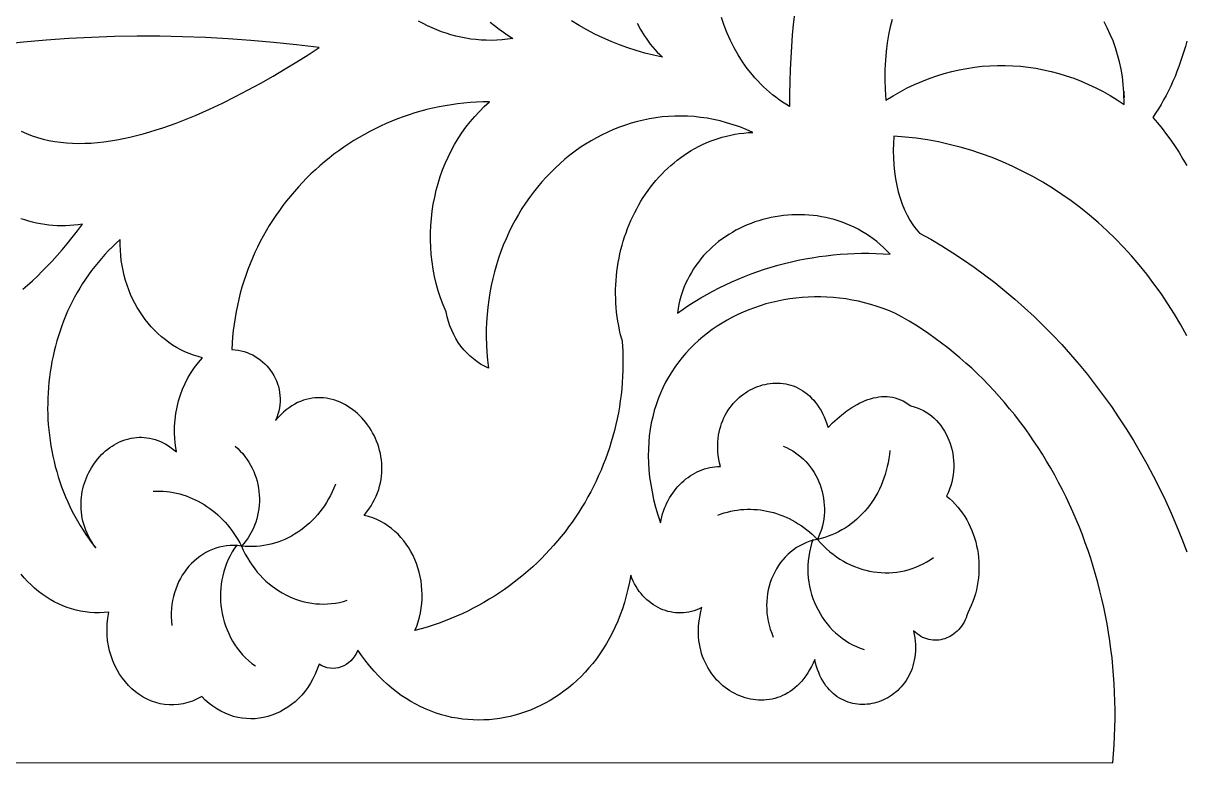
# Model space of a CAD drawing. Extents: x -555 to 555, y -555 to 555.
# Drawn here: x -80.5 to 0, y 365 to 416.2 of the extents above; entities that cross this region are included whole.
import ezdxf

# ---------------------------------------------------------------- set-up
doc = ezdxf.new("R2010")
doc.units = 0
doc.layers.add('LAYER_1', color=18, linetype='CONTINUOUS')
doc.layers.add('LAYER_2', color=140, linetype='CONTINUOUS')

msp = doc.modelspace()

# ---------------------------------------------------------------- linework, layer by layer
at = {"layer": 'LAYER_1'}
for points in [[(-48.181, 416.248), (-47.879, 416.009), (-47.571, 415.776), (-47.259, 415.55), (-46.943, 415.329), (-46.621, 415.115), (-46.994, 415.063), (-47.365, 415.026), (-47.733, 415.002), (-48.098, 414.992), (-48.46, 414.996), (-48.82, 415.012), (-49.176, 415.042), (-49.529, 415.084), (-49.878, 415.139), (-50.223, 415.206), (-50.565, 415.285), (-50.903, 415.376), (-51.236, 415.478), (-51.565, 415.592), (-51.89, 415.718), (-52.209, 415.854), (-52.524, 416.001), (-52.834, 416.159), (-53.139, 416.327)], [(-38.016, 416.176), (-37.791, 415.749), (-37.539, 415.334), (-37.404, 415.132), (-37.262, 414.934), (-37.113, 414.739), (-36.957, 414.549), (-36.795, 414.363), (-36.627, 414.181), (-36.451, 414.004), (-36.269, 413.832), (-36.882, 413.959), (-37.487, 414.109), (-38.084, 414.28), (-38.673, 414.471), (-39.254, 414.683), (-39.827, 414.913), (-40.39, 415.163), (-40.945, 415.431), (-41.491, 415.717), (-42.027, 416.019), (-42.554, 416.338)], [(-27.146, 416.813), (-27.226, 416.087), (-27.295, 415.34), (-27.354, 414.571), (-27.401, 413.782), (-27.438, 412.972), (-27.465, 412.141), (-27.481, 411.289), (-27.486, 410.415), (-27.73, 410.565), (-27.969, 410.721), (-28.202, 410.884), (-28.43, 411.053), (-28.652, 411.228), (-28.869, 411.408), (-29.081, 411.595), (-29.287, 411.787), (-29.487, 411.985), (-29.681, 412.187), (-29.87, 412.395), (-30.053, 412.608), (-30.403, 413.048), (-30.728, 413.506), (-31.031, 413.981), (-31.309, 414.471), (-31.564, 414.976), (-31.795, 415.493), (-32, 416.023), (-32.182, 416.563)], [(-20.37, 416.431), (-20.509, 415.92), (-20.627, 415.383), (-20.724, 414.819), (-20.798, 414.228), (-20.85, 413.611), (-20.878, 412.966), (-20.88, 412.293), (-20.858, 411.592), (-20.809, 410.864), (-20.323, 411.162), (-19.832, 411.44), (-19.335, 411.699), (-18.833, 411.938), (-18.326, 412.156), (-17.815, 412.356), (-17.3, 412.535), (-16.781, 412.695), (-16.26, 412.834), (-15.736, 412.954), (-15.209, 413.054), (-14.681, 413.135), (-14.151, 413.195), (-13.62, 413.235), (-13.089, 413.256), (-12.557, 413.256), (-12.025, 413.237), (-11.494, 413.198), (-10.963, 413.139), (-10.434, 413.06), (-9.907, 412.961), (-9.381, 412.842), (-8.858, 412.703), (-8.338, 412.544), (-7.822, 412.365), (-7.309, 412.165), (-6.8, 411.946), (-6.295, 411.707), (-5.796, 411.448), (-5.301, 411.169), (-4.813, 410.87), (-4.33, 410.55), (-4.35, 411.384), (-4.392, 411.932), (-4.457, 412.468), (-4.544, 412.991), (-4.654, 413.501), (-4.784, 413.998), (-4.934, 414.481), (-5.104, 414.951), (-5.293, 415.406), (-5.499, 415.848), (-5.723, 416.275)], [(-80.622, 408.7), (-80.255, 408.536), (-79.88, 408.391), (-79.498, 408.265), (-79.11, 408.156), (-78.714, 408.065), (-78.312, 407.992), (-77.904, 407.935), (-77.49, 407.895), (-77.071, 407.871), (-76.647, 407.862), (-76.218, 407.868), (-75.785, 407.888), (-75.348, 407.923), (-74.907, 407.971), (-74.462, 408.032), (-74.015, 408.106), (-73.564, 408.193), (-73.112, 408.291), (-72.657, 408.401), (-72.2, 408.521), (-71.742, 408.652), (-71.283, 408.793), (-70.823, 408.943), (-70.363, 409.103), (-69.902, 409.271), (-69.442, 409.448), (-68.523, 409.823), (-67.609, 410.226), (-66.703, 410.653), (-65.806, 411.1), (-64.922, 411.563), (-64.053, 412.04), (-63.202, 412.525), (-62.371, 413.016), (-61.564, 413.509), (-60.782, 414.001), (-60.029, 414.487), (-61.597, 414.683), (-63.167, 414.85), (-64.739, 414.991), (-66.312, 415.103), (-67.886, 415.188), (-69.461, 415.244), (-71.036, 415.274), (-72.611, 415.275), (-74.186, 415.249), (-75.761, 415.195), (-77.334, 415.113), (-78.907, 415.004), (-80.479, 414.866), (-82.049, 414.702)], [(-0.005, 414.931), (-0.099, 414.573), (-0.201, 414.219), (-0.309, 413.867), (-0.425, 413.519), (-0.548, 413.174), (-0.678, 412.833), (-0.814, 412.496), (-0.958, 412.162), (-1.108, 411.833), (-1.266, 411.508), (-1.43, 411.187), (-1.602, 410.871), (-1.78, 410.56), (-1.966, 410.253), (-2.158, 409.952), (-2.357, 409.656), (-2.027, 409.277), (-1.708, 408.887), (-1.4, 408.486), (-1.102, 408.074), (-0.813, 407.653), (-0.535, 407.221), (-0.265, 406.78), (-0.005, 406.33)], [(-48.24, 410.734), (-48.686, 410.728), (-49.129, 410.711), (-49.569, 410.683), (-50.007, 410.645), (-50.442, 410.596), (-50.874, 410.537), (-51.303, 410.467), (-51.728, 410.388), (-52.15, 410.298), (-52.568, 410.198), (-52.982, 410.088), (-53.393, 409.969), (-53.8, 409.84), (-54.202, 409.702), (-54.6, 409.555), (-54.994, 409.398), (-55.383, 409.232), (-55.768, 409.058), (-56.148, 408.874), (-56.522, 408.682), (-56.892, 408.482), (-57.257, 408.273), (-57.616, 408.055), (-57.969, 407.83), (-58.317, 407.596), (-58.66, 407.355), (-58.996, 407.106), (-59.326, 406.849), (-59.65, 406.585), (-59.968, 406.313), (-60.28, 406.034), (-60.585, 405.748), (-60.883, 405.455), (-61.174, 405.155), (-61.459, 404.849), (-61.736, 404.535), (-62.006, 404.216), (-62.268, 403.89), (-62.523, 403.557), (-62.771, 403.219), (-63.011, 402.874), (-63.242, 402.524), (-63.466, 402.168), (-63.682, 401.806), (-63.889, 401.439), (-64.088, 401.066), (-64.278, 400.688), (-64.459, 400.306), (-64.632, 399.918), (-64.795, 399.525), (-64.95, 399.128), (-65.095, 398.726), (-65.23, 398.319), (-65.357, 397.908), (-65.473, 397.493), (-65.58, 397.074), (-65.677, 396.651), (-65.763, 396.224), (-65.84, 395.794), (-65.906, 395.36), (-65.962, 394.922), (-66.007, 394.481), (-66.041, 394.037), (-66.065, 393.59)], [(-39.081, 394.303), (-39.162, 394.615), (-39.235, 394.927), (-39.299, 395.24), (-39.354, 395.554), (-39.401, 395.869), (-39.44, 396.183), (-39.47, 396.498), (-39.492, 396.812), (-39.506, 397.127), (-39.512, 397.441), (-39.509, 397.754), (-39.499, 398.066), (-39.481, 398.377), (-39.456, 398.688), (-39.422, 398.996), (-39.381, 399.303), (-39.333, 399.609), (-39.277, 399.912), (-39.214, 400.214), (-39.143, 400.513), (-39.065, 400.809), (-38.981, 401.103), (-38.889, 401.394), (-38.79, 401.682), (-38.684, 401.967), (-38.571, 402.249), (-38.452, 402.527), (-38.326, 402.801), (-38.193, 403.071), (-38.054, 403.337), (-37.909, 403.599), (-37.757, 403.856), (-37.599, 404.109), (-37.435, 404.356), (-37.265, 404.599), (-37.088, 404.836), (-36.906, 405.069), (-36.718, 405.295), (-36.524, 405.516), (-36.324, 405.731), (-36.119, 405.939), (-35.908, 406.141), (-35.692, 406.337), (-35.47, 406.526), (-35.243, 406.709), (-35.011, 406.884), (-34.774, 407.052), (-34.531, 407.213), (-34.284, 407.365), (-34.031, 407.511), (-33.774, 407.648), (-33.512, 407.777), (-33.246, 407.898), (-32.974, 408.01), (-32.699, 408.114), (-32.419, 408.208), (-32.134, 408.294), (-31.845, 408.37), (-31.552, 408.437), (-31.255, 408.495), (-30.954, 408.542), (-30.649, 408.58), (-30.339, 408.608), (-30.027, 408.625), (-30.478, 408.821), (-30.93, 408.998), (-31.382, 409.156), (-31.834, 409.295), (-32.286, 409.415), (-32.737, 409.516), (-33.188, 409.599), (-33.637, 409.664), (-34.085, 409.711), (-34.531, 409.741), (-34.975, 409.754), (-35.418, 409.749), (-35.857, 409.728), (-36.294, 409.69), (-36.727, 409.636), (-37.158, 409.566), (-37.584, 409.48), (-38.007, 409.379), (-38.425, 409.262), (-38.839, 409.131), (-39.248, 408.984), (-39.652, 408.823), (-40.051, 408.648), (-40.444, 408.459), (-40.831, 408.256), (-41.212, 408.04), (-41.586, 407.811), (-41.954, 407.568), (-42.315, 407.313), (-42.668, 407.045), (-43.014, 406.765), (-43.351, 406.473), (-43.681, 406.169), (-44.002, 405.854), (-44.314, 405.528), (-44.618, 405.19), (-44.912, 404.842), (-45.196, 404.484), (-45.471, 404.115), (-45.736, 403.736), (-45.99, 403.347), (-46.233, 402.949), (-46.465, 402.542), (-46.686, 402.126), (-46.896, 401.701), (-47.093, 401.268), (-47.279, 400.827), (-47.452, 400.377), (-47.613, 399.92), (-47.76, 399.455), (-47.894, 398.984), (-48.015, 398.505), (-48.122, 398.019), (-48.214, 397.528), (-48.293, 397.03), (-48.357, 396.526), (-48.405, 396.016), (-48.439, 395.501), (-48.457, 394.98), (-48.459, 394.455), (-48.445, 393.925), (-48.415, 393.391), (-48.368, 392.853), (-48.304, 392.31), (-48.581, 392.441), (-48.847, 392.59), (-49.103, 392.757), (-49.348, 392.941), (-49.582, 393.141), (-49.804, 393.356), (-50.013, 393.586), (-50.209, 393.83), (-50.392, 394.088), (-50.56, 394.357), (-50.714, 394.639), (-50.852, 394.931), (-50.975, 395.234), (-51.081, 395.546), (-51.17, 395.867), (-51.241, 396.196), (-51.441, 396.68), (-51.62, 397.169), (-51.778, 397.662), (-51.915, 398.159), (-52.032, 398.659), (-52.128, 399.16), (-52.205, 399.663), (-52.261, 400.167), (-52.299, 400.67), (-52.316, 401.173), (-52.315, 401.675), (-52.295, 402.175), (-52.255, 402.672), (-52.198, 403.166), (-52.122, 403.656), (-52.028, 404.142), (-51.916, 404.622), (-51.787, 405.096), (-51.64, 405.563), (-51.476, 406.023), (-51.294, 406.475), (-51.096, 406.919), (-50.882, 407.353), (-50.651, 407.777), (-50.404, 408.19), (-50.141, 408.592), (-49.862, 408.982), (-49.568, 409.359), (-49.258, 409.723), (-48.934, 410.073), (-48.594, 410.408), (-48.24, 410.727)], [(-0.005, 394.547), (-0.422, 395.304), (-0.857, 396.042), (-1.31, 396.762), (-1.781, 397.464), (-2.269, 398.147), (-2.774, 398.811), (-3.295, 399.455), (-3.832, 400.08), (-4.384, 400.685), (-4.952, 401.269), (-5.533, 401.833), (-6.129, 402.376), (-6.738, 402.897), (-7.36, 403.397), (-7.995, 403.875), (-8.642, 404.331), (-9.301, 404.765), (-9.97, 405.175), (-10.651, 405.563), (-11.342, 405.927), (-12.042, 406.267), (-12.752, 406.583), (-13.471, 406.875), (-14.199, 407.143), (-14.934, 407.385), (-15.677, 407.602), (-16.427, 407.794), (-17.183, 407.96), (-17.946, 408.099), (-18.714, 408.212), (-19.487, 408.299), (-20.266, 408.358), (-20.298, 407.858), (-20.309, 407.359), (-20.3, 406.863), (-20.27, 406.373), (-20.221, 405.89), (-20.152, 405.416), (-20.063, 404.954), (-19.957, 404.505), (-19.832, 404.072), (-19.689, 403.657), (-19.529, 403.262), (-19.353, 402.888), (-19.16, 402.539), (-18.951, 402.216), (-18.84, 402.064), (-18.726, 401.921), (-18.608, 401.784), (-18.487, 401.656), (-17.709, 401.223), (-16.942, 400.77), (-16.186, 400.299), (-15.441, 399.809), (-14.708, 399.3), (-13.986, 398.773), (-13.276, 398.228), (-12.577, 397.666), (-11.891, 397.086), (-11.218, 396.489), (-10.557, 395.876), (-9.909, 395.246), (-9.274, 394.599), (-8.653, 393.937), (-8.045, 393.259), (-7.451, 392.565), (-6.871, 391.857), (-6.305, 391.133), (-5.754, 390.395), (-5.217, 389.643), (-4.695, 388.877), (-4.189, 388.097), (-3.697, 387.304), (-3.222, 386.497), (-2.762, 385.678), (-2.318, 384.846), (-1.891, 384.001), (-1.48, 383.145), (-1.086, 382.277), (-0.708, 381.397), (-0.348, 380.506), (-0.005, 379.604)], [(-80.518, 397.777), (-80.185, 398.061), (-79.849, 398.361), (-79.512, 398.677), (-79.172, 399.009), (-78.831, 399.357), (-78.487, 399.722), (-78.142, 400.103), (-77.794, 400.502), (-77.445, 400.917), (-77.093, 401.349), (-76.74, 401.799), (-76.384, 402.266), (-76.682, 402.224), (-76.979, 402.192), (-77.274, 402.171), (-77.567, 402.159), (-77.859, 402.157), (-78.148, 402.165), (-78.436, 402.183), (-78.722, 402.21), (-79.005, 402.246), (-79.286, 402.292), (-79.564, 402.346), (-79.84, 402.41), (-80.113, 402.482), (-80.383, 402.562), (-80.65, 402.651)], [(-120.025, 365.008), (-5.125, 365), (-5.072, 365.613), (-5.029, 366.226), (-4.997, 366.837), (-4.975, 367.446), (-4.964, 368.054), (-4.964, 368.661), (-4.973, 369.266), (-4.993, 369.869), (-5.023, 370.47), (-5.064, 371.068), (-5.114, 371.664), (-5.174, 372.258), (-5.244, 372.849), (-5.324, 373.438), (-5.414, 374.023), (-5.513, 374.605), (-5.622, 375.185), (-5.74, 375.76), (-5.868, 376.332), (-6.005, 376.901), (-6.152, 377.466), (-6.307, 378.027), (-6.472, 378.583), (-6.646, 379.136), (-6.829, 379.684), (-7.021, 380.227), (-7.221, 380.766), (-7.43, 381.3), (-7.648, 381.83), (-7.875, 382.354), (-8.11, 382.872), (-8.353, 383.386), (-8.605, 383.894), (-8.865, 384.396), (-9.134, 384.892), (-9.41, 385.382), (-9.695, 385.866), (-9.988, 386.344), (-10.288, 386.816), (-10.596, 387.281), (-10.912, 387.739), (-11.236, 388.191), (-11.568, 388.635), (-11.907, 389.072), (-12.253, 389.502), (-12.607, 389.925), (-12.968, 390.34), (-13.336, 390.747), (-13.712, 391.147), (-14.094, 391.538), (-14.484, 391.921), (-14.88, 392.296), (-15.284, 392.663), (-15.694, 393.021), (-16.111, 393.37), (-16.534, 393.71), (-16.964, 394.042), (-17.401, 394.364), (-17.844, 394.677), (-18.293, 394.98), (-18.749, 395.274), (-19.21, 395.558), (-19.678, 395.832), (-20.152, 396.096), (-20.574, 396.275), (-20.998, 396.438), (-21.426, 396.585), (-21.856, 396.718), (-22.287, 396.835), (-22.721, 396.936), (-23.155, 397.023), (-23.589, 397.096), (-24.024, 397.153), (-24.459, 397.196), (-24.894, 397.225), (-25.327, 397.239), (-25.759, 397.239), (-26.189, 397.225), (-26.617, 397.197), (-27.042, 397.156), (-27.464, 397.101), (-27.883, 397.032), (-28.298, 396.95), (-28.708, 396.855), (-29.115, 396.747), (-29.516, 396.626), (-29.911, 396.492), (-30.301, 396.345), (-30.684, 396.186), (-31.061, 396.015), (-31.431, 395.831), (-31.793, 395.635), (-32.147, 395.427), (-32.493, 395.207), (-32.83, 394.975), (-33.158, 394.732), (-33.477, 394.477), (-33.786, 394.211), (-34.084, 393.934), (-34.371, 393.645), (-34.648, 393.346), (-34.913, 393.036), (-35.166, 392.715), (-35.406, 392.384), (-35.634, 392.042), (-35.849, 391.69), (-36.05, 391.327), (-36.237, 390.955), (-36.409, 390.573), (-36.567, 390.181), (-36.71, 389.779), (-36.837, 389.368), (-36.947, 388.948), (-37.042, 388.518), (-37.12, 388.079), (-37.18, 387.632), (-37.223, 387.175), (-37.248, 386.71), (-37.254, 386.236), (-37.241, 385.754), (-37.209, 385.263), (-37.158, 384.764), (-37.086, 384.258), (-36.994, 383.743), (-36.881, 383.221), (-36.746, 382.691), (-36.59, 382.153), (-36.412, 381.608), (-36.369, 381.816), (-36.318, 382.02), (-36.261, 382.22), (-36.196, 382.416), (-36.124, 382.608), (-36.046, 382.796), (-35.961, 382.979), (-35.87, 383.157), (-35.773, 383.33), (-35.67, 383.499), (-35.561, 383.661), (-35.446, 383.819), (-35.326, 383.97), (-35.201, 384.116), (-35.071, 384.256), (-34.936, 384.389), (-34.796, 384.516), (-34.652, 384.636), (-34.504, 384.749), (-34.351, 384.855), (-34.195, 384.954), (-34.035, 385.045), (-33.871, 385.129), (-33.704, 385.205), (-33.533, 385.273), (-33.36, 385.332), (-33.184, 385.384), (-33.005, 385.426), (-32.824, 385.46), (-32.64, 385.485), (-32.455, 385.501), (-32.267, 385.507), (-32.326, 385.764), (-32.373, 386.016), (-32.408, 386.264), (-32.432, 386.508), (-32.444, 386.748), (-32.445, 386.983), (-32.436, 387.213), (-32.417, 387.438), (-32.387, 387.658), (-32.348, 387.873), (-32.299, 388.082), (-32.242, 388.286), (-32.176, 388.485), (-32.101, 388.678), (-32.018, 388.865), (-31.928, 389.046), (-31.83, 389.221), (-31.726, 389.39), (-31.614, 389.553), (-31.496, 389.709), (-31.372, 389.858), (-31.242, 390.001), (-31.107, 390.137), (-30.966, 390.266), (-30.821, 390.387), (-30.671, 390.502), (-30.517, 390.609), (-30.359, 390.709), (-30.197, 390.801), (-30.033, 390.885), (-29.865, 390.961), (-29.695, 391.03), (-29.523, 391.09), (-29.348, 391.142), (-29.172, 391.185), (-28.995, 391.22), (-28.817, 391.247), (-28.638, 391.264), (-28.459, 391.273), (-28.28, 391.272), (-28.101, 391.262), (-27.923, 391.243), (-27.745, 391.215), (-27.569, 391.177), (-27.395, 391.129), (-27.222, 391.072), (-27.052, 391.004), (-26.885, 390.926), (-26.72, 390.838), (-26.558, 390.74), (-26.4, 390.631), (-26.246, 390.512), (-26.096, 390.382), (-25.951, 390.241), (-25.81, 390.089), (-25.674, 389.926), (-25.544, 389.752), (-25.42, 389.566), (-25.302, 389.369), (-25.19, 389.16), (-25.085, 388.939), (-24.987, 388.706), (-24.896, 388.462), (-24.814, 388.205), (-24.513, 388.512), (-24.197, 388.808), (-23.866, 389.088), (-23.522, 389.35), (-23.168, 389.588), (-22.805, 389.801), (-22.62, 389.896), (-22.435, 389.983), (-22.247, 390.062), (-22.059, 390.133), (-21.87, 390.194), (-21.681, 390.245), (-21.49, 390.286), (-21.3, 390.317), (-21.11, 390.336), (-20.92, 390.344), (-20.731, 390.34), (-20.543, 390.324), (-20.355, 390.294), (-20.169, 390.252), (-19.984, 390.195), (-19.801, 390.125), (-19.62, 390.04), (-19.441, 389.94), (-19.264, 389.824), (-19.09, 389.692), (-18.862, 389.635), (-18.642, 389.564), (-18.428, 389.478), (-18.223, 389.377), (-18.026, 389.264), (-17.836, 389.138), (-17.656, 389), (-17.484, 388.851), (-17.321, 388.691), (-17.167, 388.52), (-17.023, 388.34), (-16.888, 388.152), (-16.764, 387.954), (-16.649, 387.75), (-16.545, 387.538), (-16.452, 387.319), (-16.37, 387.095), (-16.299, 386.866), (-16.239, 386.632), (-16.191, 386.394), (-16.155, 386.152), (-16.131, 385.908), (-16.119, 385.662), (-16.12, 385.414), (-16.135, 385.166), (-16.162, 384.917), (-16.202, 384.668), (-16.257, 384.421), (-16.325, 384.175), (-16.407, 383.931), (-16.504, 383.69), (-16.615, 383.453), (-16.406, 383.278), (-16.208, 383.094), (-16.018, 382.901), (-15.839, 382.698), (-15.669, 382.487), (-15.51, 382.268), (-15.361, 382.042), (-15.221, 381.809), (-15.092, 381.569), (-14.974, 381.324), (-14.866, 381.073), (-14.768, 380.816), (-14.681, 380.555), (-14.604, 380.291), (-14.539, 380.022), (-14.484, 379.75), (-14.44, 379.476), (-14.407, 379.2), (-14.386, 378.921), (-14.375, 378.642), (-14.376, 378.362), (-14.388, 378.081), (-14.412, 377.801), (-14.447, 377.522), (-14.494, 377.243), (-14.553, 376.967), (-14.623, 376.692), (-14.705, 376.42), (-14.8, 376.151), (-14.906, 375.886), (-15.024, 375.624), (-15.155, 375.368), (-15.207, 375.198), (-15.267, 375.036), (-15.335, 374.881), (-15.41, 374.733), (-15.491, 374.593), (-15.58, 374.461), (-15.675, 374.336), (-15.775, 374.219), (-15.881, 374.11), (-15.992, 374.01), (-16.107, 373.918), (-16.227, 373.834), (-16.351, 373.758), (-16.477, 373.692), (-16.607, 373.634), (-16.74, 373.585), (-16.875, 373.545), (-17.011, 373.515), (-17.149, 373.494), (-17.289, 373.482), (-17.428, 373.48), (-17.569, 373.488), (-17.708, 373.505), (-17.848, 373.533), (-17.986, 373.57), (-18.124, 373.618), (-18.259, 373.676), (-18.393, 373.745), (-18.524, 373.824), (-18.652, 373.915), (-18.777, 374.016), (-18.898, 374.128), (-18.85, 373.882), (-18.814, 373.642), (-18.788, 373.406), (-18.774, 373.176), (-18.77, 372.951), (-18.776, 372.731), (-18.792, 372.516), (-18.817, 372.307), (-18.852, 372.103), (-18.896, 371.906), (-18.948, 371.714), (-19.008, 371.527), (-19.076, 371.347), (-19.152, 371.173), (-19.235, 371.004), (-19.325, 370.843), (-19.422, 370.687), (-19.525, 370.538), (-19.635, 370.395), (-19.75, 370.258), (-19.87, 370.129), (-19.996, 370.006), (-20.126, 369.89), (-20.261, 369.781), (-20.4, 369.679), (-20.543, 369.584), (-20.689, 369.496), (-20.839, 369.416), (-20.992, 369.343), (-21.147, 369.277), (-21.304, 369.219), (-21.464, 369.169), (-21.625, 369.126), (-21.788, 369.091), (-21.951, 369.065), (-22.115, 369.046), (-22.28, 369.035), (-22.445, 369.033), (-22.61, 369.038), (-22.774, 369.053), (-22.937, 369.075), (-23.099, 369.106), (-23.26, 369.146), (-23.419, 369.195), (-23.575, 369.252), (-23.73, 369.319), (-23.882, 369.394), (-24.03, 369.479), (-24.175, 369.572), (-24.317, 369.675), (-24.455, 369.788), (-24.588, 369.91), (-24.717, 370.041), (-24.841, 370.182), (-24.96, 370.333), (-25.073, 370.494), (-25.18, 370.664), (-25.281, 370.845), (-25.376, 371.036), (-25.464, 371.237), (-25.544, 371.448), (-25.618, 371.67), (-25.683, 371.902), (-25.741, 372.144), (-25.85, 371.893), (-25.966, 371.654), (-26.089, 371.428), (-26.218, 371.214), (-26.353, 371.013), (-26.494, 370.824), (-26.64, 370.646), (-26.79, 370.481), (-26.946, 370.328), (-27.106, 370.186), (-27.27, 370.055), (-27.438, 369.936), (-27.609, 369.828), (-27.783, 369.731), (-27.96, 369.645), (-28.14, 369.569), (-28.321, 369.504), (-28.505, 369.45), (-28.69, 369.406), (-28.877, 369.372), (-29.064, 369.348), (-29.252, 369.334), (-29.44, 369.33), (-29.628, 369.335), (-29.816, 369.35), (-30.003, 369.374), (-30.19, 369.407), (-30.375, 369.449), (-30.558, 369.5), (-30.74, 369.559), (-30.919, 369.628), (-31.096, 369.704), (-31.27, 369.789), (-31.441, 369.882), (-31.608, 369.983), (-31.771, 370.092), (-31.931, 370.209), (-32.086, 370.333), (-32.236, 370.464), (-32.382, 370.603), (-32.522, 370.749), (-32.656, 370.902), (-32.785, 371.062), (-32.907, 371.228), (-33.022, 371.401), (-33.131, 371.581), (-33.232, 371.766), (-33.326, 371.958), (-33.412, 372.156), (-33.49, 372.359), (-33.559, 372.569), (-33.62, 372.783), (-33.671, 373.004), (-33.713, 373.229), (-33.745, 373.459), (-33.768, 373.695), (-33.78, 373.935), (-33.781, 374.18), (-33.771, 374.43), (-33.75, 374.683), (-33.717, 374.941), (-33.673, 375.204), (-33.616, 375.47), (-33.547, 375.74), (-33.725, 375.653), (-33.904, 375.578), (-34.085, 375.515), (-34.267, 375.463), (-34.45, 375.422), (-34.633, 375.391), (-34.815, 375.372), (-34.998, 375.363), (-35.18, 375.365), (-35.361, 375.377), (-35.541, 375.399), (-35.719, 375.432), (-35.895, 375.474), (-36.069, 375.526), (-36.241, 375.588), (-36.41, 375.659), (-36.575, 375.739), (-36.738, 375.829), (-36.896, 375.928), (-37.05, 376.036), (-37.2, 376.152), (-37.345, 376.277), (-37.485, 376.411), (-37.62, 376.553), (-37.749, 376.703), (-37.872, 376.861), (-37.988, 377.027), (-38.098, 377.201), (-38.201, 377.382), (-38.297, 377.571), (-38.385, 377.768), (-38.465, 377.971), (-38.553, 377.487), (-38.655, 377.013), (-38.77, 376.55), (-38.899, 376.098), (-39.041, 375.657), (-39.195, 375.227), (-39.362, 374.809), (-39.541, 374.401), (-39.731, 374.006), (-39.932, 373.622), (-40.144, 373.249), (-40.366, 372.888), (-40.599, 372.539), (-40.841, 372.202), (-41.093, 371.877), (-41.354, 371.565), (-41.623, 371.264), (-41.9, 370.976), (-42.186, 370.7), (-42.479, 370.437), (-42.779, 370.186), (-43.086, 369.948), (-43.399, 369.723), (-43.719, 369.511), (-44.044, 369.312), (-44.375, 369.127), (-44.71, 368.954), (-45.051, 368.795), (-45.395, 368.649), (-45.744, 368.517), (-46.096, 368.398), (-46.451, 368.293), (-46.809, 368.202), (-47.169, 368.125), (-47.532, 368.062), (-47.896, 368.013), (-48.262, 367.978), (-48.629, 367.958), (-48.996, 367.952), (-49.364, 367.96), (-49.731, 367.984), (-50.099, 368.022), (-50.465, 368.075), (-50.83, 368.142), (-51.194, 368.225), (-51.556, 368.323), (-51.915, 368.436), (-52.272, 368.565), (-52.626, 368.709), (-52.977, 368.868), (-53.324, 369.043), (-53.667, 369.234), (-54.005, 369.441), (-54.339, 369.663), (-54.667, 369.902), (-54.99, 370.157), (-55.308, 370.428), (-55.619, 370.715), (-55.923, 371.019), (-56.22, 371.339), (-56.51, 371.676), (-56.793, 372.03), (-57.067, 372.4), (-57.333, 372.787), (-57.433, 372.579), (-57.549, 372.388), (-57.68, 372.215), (-57.823, 372.06), (-57.978, 371.923), (-58.143, 371.807), (-58.316, 371.71), (-58.497, 371.634), (-58.683, 371.578), (-58.873, 371.544), (-59.066, 371.532), (-59.26, 371.543), (-59.454, 371.577), (-59.646, 371.634), (-59.835, 371.715), (-60.019, 371.821), (-60.146, 371.466), (-60.289, 371.127), (-60.449, 370.804), (-60.623, 370.498), (-60.811, 370.208), (-61.012, 369.936), (-61.226, 369.681), (-61.452, 369.443), (-61.688, 369.224), (-61.934, 369.022), (-62.189, 368.838), (-62.452, 368.673), (-62.723, 368.526), (-63, 368.398), (-63.283, 368.289), (-63.571, 368.2), (-63.863, 368.13), (-64.157, 368.08), (-64.455, 368.05), (-64.753, 368.041), (-65.053, 368.051), (-65.352, 368.083), (-65.65, 368.136), (-65.946, 368.209), (-66.239, 368.304), (-66.529, 368.421), (-66.814, 368.56), (-67.095, 368.721), (-67.369, 368.904), (-67.636, 369.11), (-67.895, 369.338), (-68.146, 369.59), (-68.467, 369.414), (-68.789, 369.27), (-69.113, 369.158), (-69.437, 369.075), (-69.76, 369.022), (-70.08, 368.997), (-70.398, 369), (-70.712, 369.029), (-71.021, 369.084), (-71.325, 369.163), (-71.621, 369.267), (-71.91, 369.394), (-72.19, 369.543), (-72.46, 369.713), (-72.72, 369.903), (-72.968, 370.114), (-73.203, 370.342), (-73.425, 370.589), (-73.632, 370.853), (-73.824, 371.132), (-73.999, 371.427), (-74.157, 371.736), (-74.297, 372.058), (-74.417, 372.393), (-74.516, 372.74), (-74.594, 373.097), (-74.65, 373.464), (-74.683, 373.84), (-74.691, 374.224), (-74.675, 374.616), (-74.632, 375.013), (-74.561, 375.417), (-74.894, 375.386), (-75.225, 375.373), (-75.554, 375.377), (-75.88, 375.398), (-76.203, 375.436), (-76.522, 375.49), (-76.838, 375.56), (-77.15, 375.646), (-77.456, 375.747), (-77.758, 375.863), (-78.055, 375.994), (-78.345, 376.14), (-78.63, 376.3), (-78.908, 376.474), (-79.179, 376.661), (-79.443, 376.862), (-79.699, 377.075), (-79.947, 377.302), (-80.187, 377.54), (-80.418, 377.791), (-80.639, 378.054)], [(-66.062, 393.59), (-65.84, 393.576), (-65.623, 393.548), (-65.411, 393.507), (-65.204, 393.453), (-65.002, 393.387), (-64.807, 393.309), (-64.617, 393.219), (-64.435, 393.118), (-64.259, 393.007), (-64.091, 392.886), (-63.931, 392.755), (-63.779, 392.615), (-63.635, 392.467), (-63.501, 392.311), (-63.375, 392.147), (-63.26, 391.976), (-63.154, 391.798), (-63.059, 391.615), (-62.975, 391.426), (-62.903, 391.231), (-62.841, 391.033), (-62.792, 390.83), (-62.755, 390.623), (-62.731, 390.413), (-62.72, 390.201), (-62.723, 389.987), (-62.739, 389.771), (-62.77, 389.553), (-62.815, 389.335), (-62.876, 389.117), (-62.952, 388.899), (-63.044, 388.682)], [(-39.07, 394.304), (-39.039, 393.872), (-39.017, 393.442), (-39.006, 393.012), (-39.003, 392.584), (-39.011, 392.157), (-39.028, 391.732), (-39.054, 391.309), (-39.09, 390.887), (-39.134, 390.468), (-39.188, 390.05), (-39.251, 389.635), (-39.323, 389.222), (-39.404, 388.811), (-39.494, 388.403), (-39.593, 387.998), (-39.7, 387.596), (-39.815, 387.197), (-39.939, 386.8), (-40.072, 386.408), (-40.213, 386.018), (-40.362, 385.632), (-40.519, 385.249), (-40.684, 384.871), (-40.858, 384.496), (-41.039, 384.125), (-41.228, 383.758), (-41.425, 383.396), (-41.629, 383.038), (-41.841, 382.684), (-42.061, 382.336), (-42.288, 381.992), (-42.522, 381.652), (-42.763, 381.318), (-43.012, 380.989), (-43.268, 380.666), (-43.53, 380.347), (-43.8, 380.035), (-44.076, 379.727), (-44.359, 379.426), (-44.649, 379.131), (-44.946, 378.842), (-45.249, 378.558), (-45.558, 378.282), (-45.874, 378.011), (-46.196, 377.747), (-46.524, 377.49), (-46.858, 377.24), (-47.198, 376.997), (-47.544, 376.761), (-47.896, 376.531), (-48.254, 376.31), (-48.617, 376.095), (-48.986, 375.889), (-49.361, 375.69), (-49.741, 375.499), (-50.126, 375.316), (-50.517, 375.14), (-50.912, 374.974), (-51.313, 374.815), (-51.719, 374.665), (-52.13, 374.524), (-52.545, 374.391), (-52.966, 374.267), (-53.391, 374.153)], [(-53.391, 374.153), (-53.269, 374.455), (-53.166, 374.762), (-53.079, 375.072), (-53.009, 375.385), (-52.956, 375.7), (-52.92, 376.015), (-52.899, 376.331), (-52.894, 376.646), (-52.905, 376.961), (-52.932, 377.273), (-52.973, 377.582), (-53.03, 377.888), (-53.101, 378.19), (-53.187, 378.487), (-53.286, 378.778), (-53.4, 379.062), (-53.527, 379.339), (-53.668, 379.608), (-53.822, 379.869), (-53.989, 380.12), (-54.168, 380.36), (-54.36, 380.59), (-54.564, 380.807), (-54.78, 381.013), (-55.008, 381.204), (-55.247, 381.382), (-55.498, 381.545), (-55.759, 381.693), (-56.031, 381.824), (-56.313, 381.938), (-56.606, 382.034), (-56.908, 382.111), (-56.734, 382.33), (-56.575, 382.551), (-56.429, 382.774), (-56.297, 382.999), (-56.179, 383.225), (-56.074, 383.453), (-55.981, 383.683), (-55.902, 383.912), (-55.835, 384.143), (-55.78, 384.373), (-55.737, 384.603), (-55.706, 384.833), (-55.685, 385.062), (-55.676, 385.29), (-55.678, 385.517), (-55.69, 385.742), (-55.712, 385.964), (-55.744, 386.185), (-55.786, 386.403), (-55.836, 386.619), (-55.896, 386.831), (-55.965, 387.039), (-56.042, 387.244), (-56.128, 387.445), (-56.221, 387.641), (-56.322, 387.833), (-56.431, 388.02), (-56.546, 388.201), (-56.668, 388.377), (-56.797, 388.547), (-56.932, 388.711), (-57.073, 388.868), (-57.219, 389.019), (-57.371, 389.162), (-57.528, 389.298), (-57.69, 389.427), (-57.857, 389.547), (-58.028, 389.659), (-58.202, 389.763), (-58.381, 389.858), (-58.562, 389.943), (-58.747, 390.019), (-58.935, 390.085), (-59.126, 390.141), (-59.318, 390.187), (-59.513, 390.222), (-59.71, 390.246), (-59.908, 390.259), (-60.107, 390.26), (-60.307, 390.249), (-60.507, 390.227), (-60.708, 390.191), (-60.909, 390.143), (-61.11, 390.082), (-61.31, 390.007), (-61.51, 389.919), (-61.708, 389.816), (-61.905, 389.699), (-62.101, 389.568), (-62.294, 389.422), (-62.486, 389.261), (-62.674, 389.084), (-62.861, 388.891), (-63.044, 388.682)]]:
    msp.add_lwpolyline(points, dxfattribs=at)
for points in [[(-4.35, 411.384), (-4.345, 411.285), (-4.353, 411.484)], [(-4.335, 411.046), (-4.336, 411.129), (-4.345, 411.285)], [(-20.516, 400.196), (-20.741, 400.431), (-20.972, 400.655), (-21.21, 400.868), (-21.452, 401.07), (-21.7, 401.261), (-21.953, 401.441), (-22.211, 401.611), (-22.472, 401.77), (-22.738, 401.918), (-23.008, 402.056), (-23.281, 402.183), (-23.558, 402.3), (-23.837, 402.407), (-24.119, 402.504), (-24.404, 402.59), (-24.69, 402.667), (-24.978, 402.733), (-25.268, 402.79), (-25.559, 402.837), (-25.851, 402.874), (-26.143, 402.902), (-26.436, 402.92), (-26.729, 402.928), (-27.021, 402.928), (-27.313, 402.918), (-27.605, 402.898), (-27.895, 402.87), (-28.184, 402.832), (-28.471, 402.786), (-28.756, 402.73), (-29.039, 402.666), (-29.319, 402.593), (-29.597, 402.512), (-29.872, 402.422), (-30.143, 402.323), (-30.41, 402.216), (-30.674, 402.1), (-30.933, 401.977), (-31.188, 401.845), (-31.437, 401.705), (-31.682, 401.557), (-31.921, 401.401), (-32.155, 401.237), (-32.383, 401.065), (-32.604, 400.886), (-32.819, 400.699), (-33.027, 400.504), (-33.228, 400.302), (-33.422, 400.093), (-33.607, 399.876), (-33.785, 399.652), (-33.955, 399.421), (-34.116, 399.183), (-34.268, 398.937), (-34.411, 398.685), (-34.545, 398.426), (-34.669, 398.161), (-34.782, 397.888), (-34.886, 397.609), (-34.979, 397.324), (-35.061, 397.032), (-35.132, 396.734), (-35.192, 396.429), (-35.24, 396.118), (-34.844, 396.396), (-34.443, 396.664), (-34.035, 396.923), (-33.622, 397.172), (-33.204, 397.413), (-32.78, 397.644), (-32.351, 397.865), (-31.917, 398.078), (-31.478, 398.28), (-31.035, 398.473), (-30.587, 398.657), (-30.136, 398.831), (-29.68, 398.995), (-29.221, 399.149), (-28.757, 399.294), (-28.291, 399.428), (-27.821, 399.553), (-27.348, 399.668), (-26.873, 399.772), (-26.394, 399.867), (-25.914, 399.951), (-25.431, 400.026), (-24.945, 400.09), (-24.458, 400.143), (-23.97, 400.187), (-23.479, 400.22), (-22.988, 400.242), (-22.495, 400.254), (-22.001, 400.256), (-21.506, 400.247), (-21.011, 400.227)], [(-73.78, 401.204), (-74.055, 400.957), (-74.323, 400.704), (-74.583, 400.444), (-74.835, 400.179), (-75.08, 399.907), (-75.317, 399.629), (-75.546, 399.345), (-75.768, 399.057), (-75.982, 398.762), (-76.188, 398.463), (-76.387, 398.159), (-76.578, 397.85), (-76.761, 397.536), (-76.936, 397.218), (-77.104, 396.896), (-77.264, 396.57), (-77.416, 396.24), (-77.56, 395.907), (-77.696, 395.57), (-77.825, 395.23), (-77.945, 394.886), (-78.058, 394.54), (-78.163, 394.191), (-78.26, 393.84), (-78.349, 393.486), (-78.43, 393.131), (-78.503, 392.773), (-78.568, 392.413), (-78.625, 392.052), (-78.674, 391.69), (-78.715, 391.326), (-78.748, 390.962), (-78.773, 390.596), (-78.79, 390.23), (-78.799, 389.864), (-78.8, 389.497), (-78.793, 389.13), (-78.778, 388.764), (-78.754, 388.397), (-78.722, 388.031), (-78.682, 387.666), (-78.634, 387.302), (-78.578, 386.938), (-78.514, 386.576), (-78.441, 386.215), (-78.36, 385.856), (-78.271, 385.499), (-78.174, 385.144), (-78.068, 384.791), (-77.954, 384.44), (-77.832, 384.091), (-77.701, 383.746), (-77.562, 383.403), (-77.415, 383.064), (-77.259, 382.727), (-77.095, 382.395), (-76.922, 382.066), (-76.741, 381.74), (-76.552, 381.419), (-76.354, 381.102), (-76.148, 380.789), (-75.933, 380.481), (-75.71, 380.178), (-75.478, 379.88), (-75.62, 380.078), (-75.751, 380.279), (-75.87, 380.482), (-75.979, 380.686), (-76.076, 380.891), (-76.162, 381.098), (-76.238, 381.305), (-76.304, 381.513), (-76.359, 381.721), (-76.405, 381.929), (-76.441, 382.138), (-76.467, 382.345), (-76.485, 382.552), (-76.493, 382.759), (-76.492, 382.964), (-76.482, 383.168), (-76.464, 383.37), (-76.438, 383.57), (-76.404, 383.768), (-76.362, 383.964), (-76.312, 384.157), (-76.255, 384.348), (-76.191, 384.535), (-76.119, 384.719), (-76.041, 384.899), (-75.956, 385.075), (-75.768, 385.416), (-75.555, 385.738), (-75.321, 386.04), (-75.195, 386.183), (-75.065, 386.32), (-74.931, 386.451), (-74.791, 386.575), (-74.647, 386.693), (-74.5, 386.805), (-74.348, 386.909), (-74.193, 387.006), (-74.034, 387.095), (-73.871, 387.177), (-73.706, 387.251), (-73.538, 387.316), (-73.367, 387.373), (-73.194, 387.421), (-73.018, 387.46), (-72.841, 387.49), (-72.661, 387.511), (-72.48, 387.522), (-72.298, 387.522), (-72.114, 387.513), (-71.93, 387.493), (-71.744, 387.462), (-71.558, 387.421), (-71.372, 387.368), (-71.185, 387.304), (-70.998, 387.228), (-70.812, 387.14), (-70.626, 387.04), (-70.441, 386.927), (-70.256, 386.802), (-70.073, 386.664), (-69.891, 386.513), (-69.962, 386.959), (-70.007, 387.407), (-70.026, 387.854), (-70.02, 388.3), (-69.988, 388.742), (-69.932, 389.18), (-69.851, 389.612), (-69.746, 390.037), (-69.617, 390.453), (-69.465, 390.86), (-69.29, 391.256), (-69.092, 391.639), (-68.873, 392.009), (-68.631, 392.363), (-68.367, 392.701), (-68.083, 393.021), (-68.399, 393.104), (-68.709, 393.202), (-69.012, 393.315), (-69.309, 393.442), (-69.598, 393.583), (-69.881, 393.738), (-70.156, 393.906), (-70.423, 394.086), (-70.682, 394.279), (-70.933, 394.484), (-71.175, 394.7), (-71.408, 394.927), (-71.632, 395.165), (-71.847, 395.414), (-72.052, 395.672), (-72.247, 395.94), (-72.431, 396.217), (-72.605, 396.503), (-72.769, 396.797), (-72.921, 397.1), (-73.061, 397.409), (-73.191, 397.726), (-73.308, 398.05), (-73.413, 398.38), (-73.505, 398.717), (-73.585, 399.058), (-73.652, 399.405), (-73.705, 399.757), (-73.745, 400.113), (-73.771, 400.473), (-73.783, 400.837)]]:
    msp.add_lwpolyline(points, close=True, dxfattribs=at)
at = {"layer": 'LAYER_2'}
for points in [[(-65.839, 386.904), (-65.652, 386.742), (-65.475, 386.571), (-65.31, 386.391), (-65.156, 386.203), (-65.012, 386.008), (-64.88, 385.806), (-64.758, 385.598), (-64.648, 385.384), (-64.548, 385.165), (-64.46, 384.942), (-64.382, 384.714), (-64.316, 384.483), (-64.261, 384.249), (-64.218, 384.013), (-64.185, 383.775), (-64.164, 383.536), (-64.154, 383.296), (-64.156, 383.056), (-64.169, 382.816), (-64.194, 382.577), (-64.23, 382.34), (-64.277, 382.105), (-64.336, 381.873), (-64.407, 381.644), (-64.489, 381.419), (-64.583, 381.198), (-64.689, 380.982), (-64.806, 380.772), (-64.935, 380.567), (-65.076, 380.37), (-65.229, 380.179), (-65.394, 379.996)], [(-27.911, 386.908), (-27.688, 386.813), (-27.472, 386.706), (-27.263, 386.587), (-27.063, 386.457), (-26.872, 386.317), (-26.689, 386.166), (-26.514, 386.007), (-26.349, 385.838), (-26.193, 385.661), (-26.046, 385.475), (-25.908, 385.283), (-25.78, 385.084), (-25.662, 384.878), (-25.554, 384.666), (-25.457, 384.45), (-25.369, 384.228), (-25.293, 384.002), (-25.227, 383.772), (-25.172, 383.54), (-25.129, 383.304), (-25.097, 383.066), (-25.076, 382.827), (-25.067, 382.587), (-25.071, 382.346), (-25.086, 382.104), (-25.114, 381.864), (-25.154, 381.624), (-25.207, 381.386), (-25.273, 381.149), (-25.352, 380.916), (-25.445, 380.685), (-25.551, 380.458)], [(-20.549, 386.614), (-20.576, 386.327), (-20.613, 386.044), (-20.661, 385.765), (-20.718, 385.49), (-20.785, 385.22), (-20.861, 384.954), (-20.947, 384.694), (-21.042, 384.438), (-21.146, 384.188), (-21.258, 383.943), (-21.379, 383.704), (-21.509, 383.471), (-21.646, 383.245), (-21.792, 383.025), (-21.945, 382.812), (-22.106, 382.606), (-22.274, 382.407), (-22.449, 382.216), (-22.631, 382.032), (-22.82, 381.857), (-23.016, 381.69), (-23.218, 381.531), (-23.427, 381.38), (-23.641, 381.239), (-23.861, 381.107), (-24.087, 380.984), (-24.319, 380.871), (-24.555, 380.768), (-24.797, 380.675), (-25.044, 380.592), (-25.295, 380.519), (-25.551, 380.458)], [(-58.895, 384.274), (-59.001, 384.009), (-59.116, 383.751), (-59.24, 383.5), (-59.372, 383.256), (-59.511, 383.02), (-59.659, 382.79), (-59.814, 382.569), (-59.976, 382.355), (-60.145, 382.15), (-60.321, 381.952), (-60.503, 381.763), (-60.692, 381.582), (-60.887, 381.41), (-61.087, 381.246), (-61.293, 381.092), (-61.504, 380.947), (-61.721, 380.811), (-61.941, 380.684), (-62.167, 380.567), (-62.397, 380.46), (-62.63, 380.363), (-62.868, 380.275), (-63.109, 380.199), (-63.353, 380.132), (-63.6, 380.076), (-63.85, 380.031), (-64.103, 379.997), (-64.357, 379.974), (-64.614, 379.962), (-64.873, 379.962), (-65.133, 379.973), (-65.394, 379.996)], [(-71.498, 383.795), (-71.264, 383.802), (-71.032, 383.8), (-70.8, 383.789), (-70.57, 383.768), (-70.341, 383.739), (-70.114, 383.701), (-69.889, 383.654), (-69.666, 383.599), (-69.445, 383.535), (-69.227, 383.463), (-69.011, 383.383), (-68.797, 383.294), (-68.587, 383.198), (-68.38, 383.093), (-68.176, 382.981), (-67.976, 382.861), (-67.779, 382.734), (-67.586, 382.599), (-67.397, 382.457), (-67.213, 382.308), (-67.033, 382.151), (-66.857, 381.988), (-66.686, 381.818), (-66.52, 381.641), (-66.36, 381.457), (-66.204, 381.267), (-66.054, 381.071), (-65.91, 380.868), (-65.772, 380.659), (-65.64, 380.444), (-65.514, 380.223), (-65.394, 379.996)], [(-32.44, 382.136), (-32.219, 382.217), (-31.997, 382.289), (-31.773, 382.352), (-31.547, 382.406), (-31.321, 382.451), (-31.094, 382.487), (-30.866, 382.514), (-30.637, 382.533), (-30.408, 382.542), (-30.18, 382.543), (-29.951, 382.535), (-29.723, 382.519), (-29.495, 382.494), (-29.268, 382.461), (-29.042, 382.419), (-28.817, 382.368), (-28.594, 382.31), (-28.372, 382.242), (-28.152, 382.167), (-27.934, 382.084), (-27.718, 381.992), (-27.505, 381.892), (-27.294, 381.784), (-27.087, 381.668), (-26.882, 381.544), (-26.68, 381.412), (-26.482, 381.273), (-26.288, 381.125), (-26.097, 380.97), (-25.911, 380.807), (-25.728, 380.636), (-25.551, 380.458)], [(-65.394, 379.996), (-65.66, 380.024), (-65.923, 380.035), (-66.182, 380.028), (-66.437, 380.005), (-66.687, 379.965), (-66.933, 379.91), (-67.173, 379.839), (-67.407, 379.754), (-67.636, 379.654), (-67.857, 379.54), (-68.072, 379.413), (-68.279, 379.273), (-68.478, 379.121), (-68.669, 378.956), (-68.851, 378.781), (-69.024, 378.594), (-69.188, 378.397), (-69.341, 378.19), (-69.485, 377.973), (-69.617, 377.747), (-69.738, 377.513), (-69.847, 377.271), (-69.944, 377.021), (-70.029, 376.764), (-70.101, 376.5), (-70.159, 376.23), (-70.204, 375.955), (-70.234, 375.674), (-70.25, 375.389), (-70.251, 375.099), (-70.236, 374.806), (-70.205, 374.509)], [(-65.691, 380.09), (-65.867, 379.843), (-66.028, 379.588), (-66.173, 379.327), (-66.305, 379.06), (-66.422, 378.787), (-66.524, 378.51), (-66.612, 378.228), (-66.686, 377.942), (-66.746, 377.654), (-66.791, 377.364), (-66.823, 377.071), (-66.841, 376.778), (-66.845, 376.485), (-66.835, 376.192), (-66.812, 375.899), (-66.775, 375.609), (-66.725, 375.32), (-66.661, 375.035), (-66.585, 374.752), (-66.495, 374.474), (-66.392, 374.201), (-66.277, 373.934), (-66.149, 373.672), (-66.007, 373.417), (-65.854, 373.17), (-65.688, 372.93), (-65.509, 372.699), (-65.318, 372.478), (-65.115, 372.266), (-64.9, 372.065), (-64.672, 371.875), (-64.433, 371.697)], [(-65.394, 379.996), (-65.266, 379.712), (-65.127, 379.436), (-64.979, 379.17), (-64.821, 378.913), (-64.655, 378.665), (-64.479, 378.427), (-64.296, 378.199), (-64.104, 377.981), (-63.905, 377.773), (-63.698, 377.576), (-63.485, 377.389), (-63.265, 377.213), (-63.039, 377.047), (-62.808, 376.893), (-62.571, 376.751), (-62.329, 376.619), (-62.082, 376.5), (-61.831, 376.392), (-61.576, 376.297), (-61.318, 376.213), (-61.056, 376.143), (-60.792, 376.084), (-60.525, 376.039), (-60.256, 376.007), (-59.985, 375.988), (-59.713, 375.982), (-59.44, 375.99), (-59.166, 376.012), (-58.892, 376.047), (-58.618, 376.097), (-58.345, 376.161), (-58.072, 376.24)], [(-25.551, 380.458), (-25.812, 380.4), (-26.066, 380.326), (-26.311, 380.237), (-26.548, 380.134), (-26.776, 380.016), (-26.995, 379.885), (-27.204, 379.741), (-27.404, 379.584), (-27.594, 379.416), (-27.773, 379.237), (-27.942, 379.047), (-28.101, 378.848), (-28.248, 378.639), (-28.384, 378.421), (-28.509, 378.195), (-28.622, 377.962), (-28.723, 377.721), (-28.811, 377.475), (-28.887, 377.222), (-28.95, 376.965), (-29, 376.703), (-29.036, 376.437), (-29.059, 376.167), (-29.067, 375.895), (-29.062, 375.62), (-29.042, 375.344), (-29.007, 375.067), (-28.958, 374.79), (-28.893, 374.512), (-28.812, 374.236), (-28.716, 373.961), (-28.603, 373.687)], [(-25.86, 380.452), (-25.959, 380.161), (-26.041, 379.867), (-26.107, 379.571), (-26.157, 379.274), (-26.192, 378.977), (-26.212, 378.679), (-26.217, 378.382), (-26.208, 378.086), (-26.184, 377.792), (-26.146, 377.5), (-26.094, 377.211), (-26.029, 376.926), (-25.95, 376.645), (-25.859, 376.368), (-25.755, 376.096), (-25.638, 375.831), (-25.51, 375.571), (-25.369, 375.319), (-25.217, 375.074), (-25.053, 374.838), (-24.879, 374.61), (-24.693, 374.391), (-24.498, 374.183), (-24.292, 373.984), (-24.075, 373.797), (-23.85, 373.622), (-23.615, 373.458), (-23.37, 373.308), (-23.117, 373.171), (-22.855, 373.048), (-22.585, 372.939), (-22.307, 372.845)], [(-25.551, 380.458), (-25.348, 380.228), (-25.139, 380.009), (-24.923, 379.802), (-24.701, 379.607), (-24.472, 379.424), (-24.238, 379.253), (-23.999, 379.094), (-23.755, 378.947), (-23.506, 378.812), (-23.254, 378.689), (-22.998, 378.579), (-22.739, 378.481), (-22.477, 378.396), (-22.213, 378.322), (-21.947, 378.262), (-21.679, 378.214), (-21.41, 378.179), (-21.14, 378.156), (-20.87, 378.146), (-20.6, 378.149), (-20.331, 378.165), (-20.062, 378.194), (-19.795, 378.236), (-19.529, 378.291), (-19.265, 378.359), (-19.004, 378.44), (-18.746, 378.535), (-18.491, 378.643), (-18.239, 378.764), (-17.992, 378.899), (-17.749, 379.048), (-17.511, 379.21)]]:
    msp.add_lwpolyline(points, dxfattribs=at)

doc.saveas('drawing.dxf')
